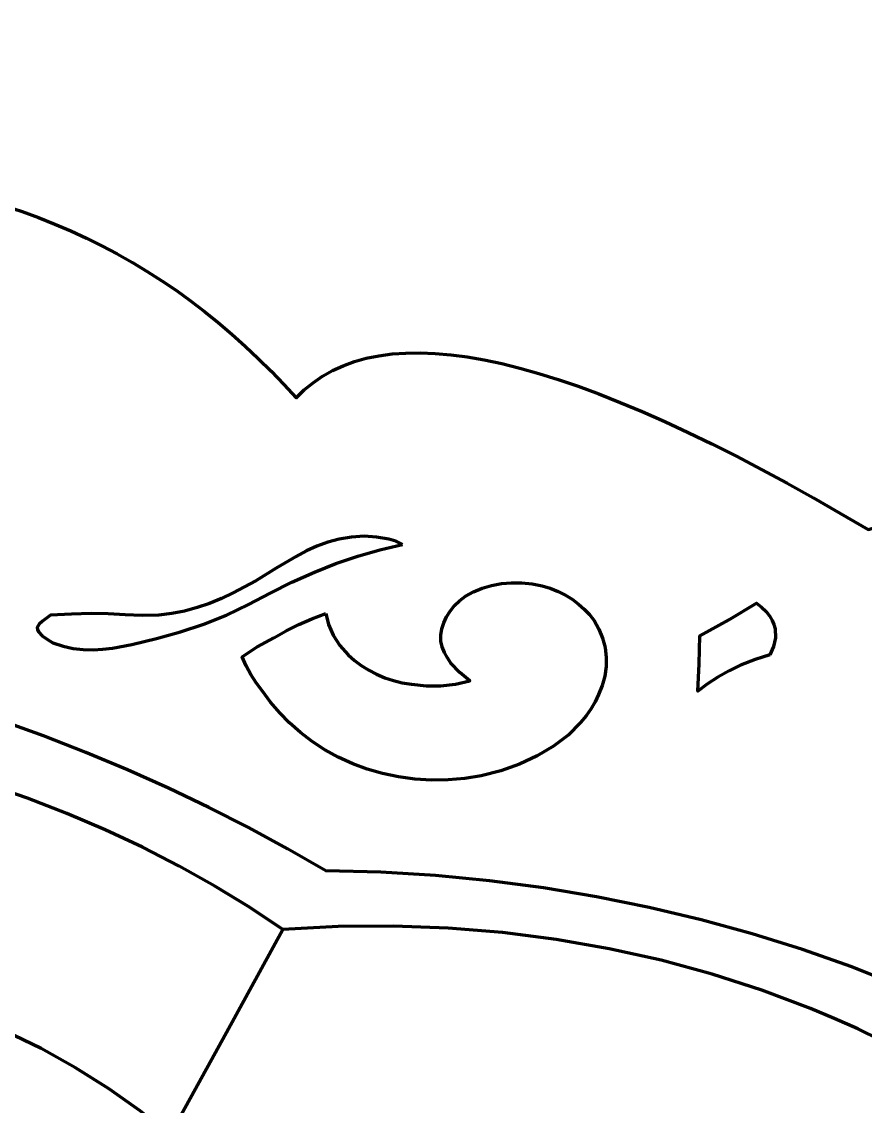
# Model space of a CAD drawing. Header units: millimetres. Extents: x -607 to 1451, y -798 to 283.
# Drawn here: x 358.78 to 370.85, y -643.04 to -627.54 of the extents above; entities that cross this region are included whole.
import ezdxf

# ---------------------------------------------------------------- set-up
doc = ezdxf.new("R2010")
doc.units = ezdxf.units.MM
doc.header["$MEASUREMENT"] = 0
doc.layers.add('layer 1', color=7, linetype='Continuous')

msp = doc.modelspace()

# ---------------------------------------------------------------- linework, layer by layer
at = {"layer": 'layer 1', "color": 242, "lineweight": 100}
msp.add_open_spline([(351.9483, -627.5361), (352.855, -627.7111), (354.0205, -628.4285), (355.4453, -629.6881), (355.4453, -629.6881), (358.411, -629.7307), (360.8318, -630.8068), (362.708, -632.9161), (362.708, -632.9161), (363.9033, -631.6333), (366.6291, -632.261), (370.8855, -634.7991), (370.8855, -634.7991), (373.2627, -634.0767), (375.6297, -635.1888), (377.9869, -638.1346), (377.9869, -638.1346), (379.2325, -637.4193), (380.5593, -637.1325), (381.968, -637.2738), (381.968, -637.2738), (383.305, -637.0509), (384.5959, -637.6786), (385.8415, -639.1567), (385.8415, -639.1567), (386.6541, -640.6716), (386.2237, -642.0527), (384.5504, -643.2993), (384.5504, -643.2993), (382.3628, -647.9976), (381.2686, -650.3469), (381.2686, -650.3469), (381.2686, -650.3469), (380.4079, -650.311), (379.9774, -650.2931), (379.9774, -650.2931), (379.9774, -650.2931), (379.9416, -652.1938), (379.9236, -653.1443), (379.9236, -653.1443), (379.9236, -653.1443), (381.5377, -653.1443), (382.3446, -653.1443), (382.3446, -653.1443), (382.3446, -653.1443), (380.1895, -656.34), (379.3645, -658.4829), (379.87, -659.5733), (379.87, -659.5733), (379.8341, -677.524), (379.8162, -686.4993), (379.8162, -686.4993), (379.8162, -686.4993), (380.8475, -688.1898), (380.8565, -689.7948), (379.8431, -691.3142), (379.8431, -691.3142), (379.3993, -692.269), (379.8745, -693.3898), (381.2688, -694.6767), (381.2688, -694.6767), (380.426, -696.6808), (380.4078, -698.7073), (381.215, -700.7559), (381.215, -700.7559), (380.7611, -705.5632), (378.6986, -708.827), (375.0281, -710.5473), (375.0281, -710.5473), (372.2888, -709.6156), (370.4417, -707.0513), (369.4868, -702.854), (369.4868, -702.854), (357.6152, -702.7464), (351.6793, -702.6928), (351.6793, -702.6928)], degree=3, knots=[0, 0, 0, 0, 0.05, 0.05, 0.05, 0.05, 0.1, 0.1, 0.1, 0.1, 0.15, 0.15, 0.15, 0.15, 0.2, 0.2, 0.2, 0.2, 0.25, 0.25, 0.25, 0.25, 0.3, 0.3, 0.3, 0.3, 0.35, 0.35, 0.35, 0.35, 0.4, 0.4, 0.4, 0.4, 0.45, 0.45, 0.45, 0.45, 0.5, 0.5, 0.5, 0.5, 0.55, 0.55, 0.55, 0.55, 0.6, 0.6, 0.6, 0.6, 0.65, 0.65, 0.65, 0.65, 0.7, 0.7, 0.7, 0.7, 0.75, 0.75, 0.75, 0.75, 0.8, 0.8, 0.8, 0.8, 0.85, 0.85, 0.85, 0.85, 0.9, 0.9, 0.9, 0.9, 1, 1, 1, 1], dxfattribs=at)
at = {"layer": 'layer 1', "lineweight": 100}
for points, knots in [([(364.2271, -635.011), (364.2271, -635.011), (364.1355, -634.9657), (364.1355, -634.9657), (364.1355, -634.9657), (364.1355, -634.9657), (364.0336, -634.9371), (364.0336, -634.9371), (364.0336, -634.9371), (364.0336, -634.9371), (363.8597, -634.9041), (363.8597, -634.9041), (363.8597, -634.9041), (363.8597, -634.9041), (363.6804, -634.8944), (363.6804, -634.8944), (363.6804, -634.8944), (363.6804, -634.8944), (363.5006, -634.9061), (363.5006, -634.9061), (363.5006, -634.9061), (363.5006, -634.9061), (363.3243, -634.9371), (363.3243, -634.9371), (363.3243, -634.9371), (363.3243, -634.9371), (363.1602, -634.9797), (363.1602, -634.9797), (363.1602, -634.9797), (363.1602, -634.9797), (363.0043, -635.0362), (363.0043, -635.0362), (363.0043, -635.0362), (363.0043, -635.0362), (362.8544, -635.104), (362.8544, -635.104), (362.8544, -635.104), (362.8544, -635.104), (362.709, -635.1807), (362.709, -635.1807), (362.709, -635.1807), (362.709, -635.1807), (362.4231, -635.3516), (362.4231, -635.3516), (362.4231, -635.3516), (362.4231, -635.3516), (362.1315, -635.5294), (362.1315, -635.5294), (362.1315, -635.5294), (362.1315, -635.5294), (361.8104, -635.7046), (361.8104, -635.7046), (361.8104, -635.7046), (361.8104, -635.7046), (361.6421, -635.783), (361.6421, -635.783), (361.6421, -635.783), (361.6421, -635.783), (361.4693, -635.8532), (361.4693, -635.8532), (361.4693, -635.8532), (361.4693, -635.8532), (361.2927, -635.9136), (361.2927, -635.9136), (361.2927, -635.9136), (361.2927, -635.9136), (361.1128, -635.9631), (361.1128, -635.9631), (361.1128, -635.9631), (361.1128, -635.9631), (360.9301, -636.0001), (360.9301, -636.0001), (360.9301, -636.0001), (360.9301, -636.0001), (360.7452, -636.023), (360.7452, -636.023), (360.7452, -636.023), (360.7452, -636.023), (360.505, -636.0263), (360.505, -636.0263), (360.505, -636.0263), (360.505, -636.0263), (360.2643, -636.0171), (360.2643, -636.0171), (360.2643, -636.0171), (360.2643, -636.0171), (360.0221, -636.0047), (360.0221, -636.0047), (360.0221, -636.0047), (360.0221, -636.0047), (359.778, -635.9983), (359.778, -635.9983), (359.778, -635.9983), (359.778, -635.9983), (359.4946, -636.0085), (359.4946, -636.0085), (359.4946, -636.0085), (359.4946, -636.0085), (359.1976, -636.023), (359.1976, -636.023), (359.1976, -636.023), (359.1976, -636.023), (359.0802, -636.1075), (359.0802, -636.1075), (359.0802, -636.1075), (359.0802, -636.1075), (359.0323, -636.1526), (359.0323, -636.1526), (359.0323, -636.1526), (359.0323, -636.1526), (359.0042, -636.1957), (359.0042, -636.1957), (359.0042, -636.1957), (359.0042, -636.1957), (359.0108, -636.2281), (359.0108, -636.2281), (359.0108, -636.2281), (359.0108, -636.2281), (359.0264, -636.2592), (359.0264, -636.2592), (359.0264, -636.2592), (359.0264, -636.2592), (359.0795, -636.3173), (359.0795, -636.3173), (359.0795, -636.3173), (359.0795, -636.3173), (359.1513, -636.3701), (359.1513, -636.3701), (359.1513, -636.3701), (359.1513, -636.3701), (359.2299, -636.4178), (359.2299, -636.4178), (359.2299, -636.4178), (359.2299, -636.4178), (359.3758, -636.467), (359.3758, -636.467), (359.3758, -636.467), (359.3758, -636.467), (359.5202, -636.4983), (359.5202, -636.4983), (359.5202, -636.4983), (359.5202, -636.4983), (359.6632, -636.5142), (359.6632, -636.5142), (359.6632, -636.5142), (359.6632, -636.5142), (359.8049, -636.5168), (359.8049, -636.5168), (359.8049, -636.5168), (359.8049, -636.5168), (359.9451, -636.5086), (359.9451, -636.5086), (359.9451, -636.5086), (359.9451, -636.5086), (360.0841, -636.492), (360.0841, -636.492), (360.0841, -636.492), (360.0841, -636.492), (360.3583, -636.4425), (360.3583, -636.4425), (360.3583, -636.4425), (360.3583, -636.4425), (360.7098, -636.3576), (360.7098, -636.3576), (360.7098, -636.3576), (360.7098, -636.3576), (361.053, -636.2605), (361.053, -636.2605), (361.053, -636.2605), (361.053, -636.2605), (361.3873, -636.1494), (361.3873, -636.1494), (361.3873, -636.1494), (361.3873, -636.1494), (361.7123, -636.023), (361.7123, -636.023), (361.7123, -636.023), (361.7123, -636.023), (362.0262, -635.8686), (362.0262, -635.8686), (362.0262, -635.8686), (362.0262, -635.8686), (362.3358, -635.707), (362.3358, -635.707), (362.3358, -635.707), (362.3358, -635.707), (362.6481, -635.549), (362.6481, -635.549), (362.6481, -635.549), (362.6481, -635.549), (362.9697, -635.406), (362.9697, -635.406), (362.9697, -635.406), (362.9697, -635.406), (363.2746, -635.282), (363.2746, -635.282), (363.2746, -635.282), (363.2746, -635.282), (363.5885, -635.1769), (363.5885, -635.1769), (363.5885, -635.1769), (363.5885, -635.1769), (363.9074, -635.0877), (363.9074, -635.0877), (363.9074, -635.0877), (363.9074, -635.0877), (364.227, -635.0112), (364.227, -635.0112)], [0, 0, 0, 0, 0.0188679, 0.0188679, 0.0188679, 0.0188679, 0.0377358, 0.0377358, 0.0377358, 0.0377358, 0.0566038, 0.0566038, 0.0566038, 0.0566038, 0.0754717, 0.0754717, 0.0754717, 0.0754717, 0.0943396, 0.0943396, 0.0943396, 0.0943396, 0.1132075, 0.1132075, 0.1132075, 0.1132075, 0.1320755, 0.1320755, 0.1320755, 0.1320755, 0.1509434, 0.1509434, 0.1509434, 0.1509434, 0.1698113, 0.1698113, 0.1698113, 0.1698113, 0.1886792, 0.1886792, 0.1886792, 0.1886792, 0.2075472, 0.2075472, 0.2075472, 0.2075472, 0.2264151, 0.2264151, 0.2264151, 0.2264151, 0.245283, 0.245283, 0.245283, 0.245283, 0.2641509, 0.2641509, 0.2641509, 0.2641509, 0.2830189, 0.2830189, 0.2830189, 0.2830189, 0.3018868, 0.3018868, 0.3018868, 0.3018868, 0.3207547, 0.3207547, 0.3207547, 0.3207547, 0.3396226, 0.3396226, 0.3396226, 0.3396226, 0.3584906, 0.3584906, 0.3584906, 0.3584906, 0.3773585, 0.3773585, 0.3773585, 0.3773585, 0.3962264, 0.3962264, 0.3962264, 0.3962264, 0.4150943, 0.4150943, 0.4150943, 0.4150943, 0.4339623, 0.4339623, 0.4339623, 0.4339623, 0.4528302, 0.4528302, 0.4528302, 0.4528302, 0.4716981, 0.4716981, 0.4716981, 0.4716981, 0.490566, 0.490566, 0.490566, 0.490566, 0.509434, 0.509434, 0.509434, 0.509434, 0.5283019, 0.5283019, 0.5283019, 0.5283019, 0.5471698, 0.5471698, 0.5471698, 0.5471698, 0.5660377, 0.5660377, 0.5660377, 0.5660377, 0.5849057, 0.5849057, 0.5849057, 0.5849057, 0.6037736, 0.6037736, 0.6037736, 0.6037736, 0.6226415, 0.6226415, 0.6226415, 0.6226415, 0.6415094, 0.6415094, 0.6415094, 0.6415094, 0.6603774, 0.6603774, 0.6603774, 0.6603774, 0.6792453, 0.6792453, 0.6792453, 0.6792453, 0.6981132, 0.6981132, 0.6981132, 0.6981132, 0.7169811, 0.7169811, 0.7169811, 0.7169811, 0.7358491, 0.7358491, 0.7358491, 0.7358491, 0.754717, 0.754717, 0.754717, 0.754717, 0.7735849, 0.7735849, 0.7735849, 0.7735849, 0.7924528, 0.7924528, 0.7924528, 0.7924528, 0.8113208, 0.8113208, 0.8113208, 0.8113208, 0.8301887, 0.8301887, 0.8301887, 0.8301887, 0.8490566, 0.8490566, 0.8490566, 0.8490566, 0.8679245, 0.8679245, 0.8679245, 0.8679245, 0.8867925, 0.8867925, 0.8867925, 0.8867925, 0.9056604, 0.9056604, 0.9056604, 0.9056604, 0.9245283, 0.9245283, 0.9245283, 0.9245283, 0.9433962, 0.9433962, 0.9433962, 0.9433962, 0.9622642, 0.9622642, 0.9622642, 0.9622642, 1, 1, 1, 1]), ([(363.1311, -635.9982), (363.1311, -635.9982), (363.171, -636.1535), (363.171, -636.1535), (363.171, -636.1535), (363.171, -636.1535), (363.2384, -636.3076), (363.2384, -636.3076), (363.2384, -636.3076), (363.2384, -636.3076), (363.3327, -636.455), (363.3327, -636.455), (363.3327, -636.455), (363.3327, -636.455), (363.4533, -636.5905), (363.4533, -636.5905), (363.4533, -636.5905), (363.4533, -636.5905), (363.5425, -636.6703), (363.5425, -636.6703), (363.5425, -636.6703), (363.5425, -636.6703), (363.6405, -636.7433), (363.6405, -636.7433), (363.6405, -636.7433), (363.6405, -636.7433), (363.7463, -636.809), (363.7463, -636.809), (363.7463, -636.809), (363.7463, -636.809), (363.8589, -636.867), (363.8589, -636.867), (363.8589, -636.867), (363.8589, -636.867), (363.9771, -636.9166), (363.9771, -636.9166), (363.9771, -636.9166), (363.9771, -636.9166), (364.1001, -636.9574), (364.1001, -636.9574), (364.1001, -636.9574), (364.1001, -636.9574), (364.2268, -636.9887), (364.2268, -636.9887), (364.2268, -636.9887), (364.2268, -636.9887), (364.356, -637.0102), (364.356, -637.0102), (364.356, -637.0102), (364.356, -637.0102), (364.5671, -637.0333), (364.5671, -637.0333), (364.5671, -637.0333), (364.5671, -637.0333), (364.7787, -637.0316), (364.7787, -637.0316), (364.7787, -637.0316), (364.7787, -637.0316), (364.9887, -637.0067), (364.9887, -637.0067), (364.9887, -637.0067), (364.9887, -637.0067), (365.1942, -636.9607), (365.1942, -636.9607), (365.1942, -636.9607), (365.1942, -636.9607), (365.0468, -636.8437), (365.0468, -636.8437), (365.0468, -636.8437), (365.0468, -636.8437), (364.9223, -636.7075), (364.9223, -636.7075), (364.9223, -636.7075), (364.9223, -636.7075), (364.8712, -636.6335), (364.8712, -636.6335), (364.8712, -636.6335), (364.8712, -636.6335), (364.829, -636.556), (364.829, -636.556), (364.829, -636.556), (364.829, -636.556), (364.7966, -636.4758), (364.7966, -636.4758), (364.7966, -636.4758), (364.7966, -636.4758), (364.775, -636.3932), (364.775, -636.3932), (364.775, -636.3932), (364.775, -636.3932), (364.7762, -636.3057), (364.7762, -636.3057), (364.7762, -636.3057), (364.7762, -636.3057), (364.7907, -636.2176), (364.7907, -636.2176), (364.7907, -636.2176), (364.7907, -636.2176), (364.818, -636.1301), (364.818, -636.1301), (364.818, -636.1301), (364.818, -636.1301), (364.8575, -636.0448), (364.8575, -636.0448), (364.8575, -636.0448), (364.8575, -636.0448), (364.909, -635.9628), (364.909, -635.9628), (364.909, -635.9628), (364.909, -635.9628), (364.9719, -635.8857), (364.9719, -635.8857), (364.9719, -635.8857), (364.9719, -635.8857), (365.0456, -635.8148), (365.0456, -635.8148), (365.0456, -635.8148), (365.0456, -635.8148), (365.1297, -635.7515), (365.1297, -635.7515), (365.1297, -635.7515), (365.1297, -635.7515), (365.2427, -635.6863), (365.2427, -635.6863), (365.2427, -635.6863), (365.2427, -635.6863), (365.3677, -635.6343), (365.3677, -635.6343), (365.3677, -635.6343), (365.3677, -635.6343), (365.5022, -635.5957), (365.5022, -635.5957), (365.5022, -635.5957), (365.5022, -635.5957), (365.6435, -635.5706), (365.6435, -635.5706), (365.6435, -635.5706), (365.6435, -635.5706), (365.7891, -635.5587), (365.7891, -635.5587), (365.7891, -635.5587), (365.7891, -635.5587), (365.9365, -635.5602), (365.9365, -635.5602), (365.9365, -635.5602), (365.9365, -635.5602), (366.0829, -635.5752), (366.0829, -635.5752), (366.0829, -635.5752), (366.0829, -635.5752), (366.2259, -635.6034), (366.2259, -635.6034), (366.2259, -635.6034), (366.2259, -635.6034), (366.3421, -635.6372), (366.3421, -635.6372), (366.3421, -635.6372), (366.3421, -635.6372), (366.453, -635.681), (366.453, -635.681), (366.453, -635.681), (366.453, -635.681), (366.5576, -635.7338), (366.5576, -635.7338), (366.5576, -635.7338), (366.5576, -635.7338), (366.6556, -635.7944), (366.6556, -635.7944), (366.6556, -635.7944), (366.6556, -635.7944), (366.7462, -635.8621), (366.7462, -635.8621), (366.7462, -635.8621), (366.7462, -635.8621), (366.8288, -635.9359), (366.8288, -635.9359), (366.8288, -635.9359), (366.8288, -635.9359), (366.9028, -636.0144), (366.9028, -636.0144), (366.9028, -636.0144), (366.9028, -636.0144), (366.9674, -636.097), (366.9674, -636.097), (366.9674, -636.097), (366.9674, -636.097), (367.0386, -636.222), (367.0386, -636.222), (367.0386, -636.222), (367.0386, -636.222), (367.0909, -636.3517), (367.0909, -636.3517), (367.0909, -636.3517), (367.0909, -636.3517), (367.1248, -636.4851), (367.1248, -636.4851), (367.1248, -636.4851), (367.1248, -636.4851), (367.1407, -636.6206), (367.1407, -636.6206), (367.1407, -636.6206), (367.1407, -636.6206), (367.1389, -636.7569), (367.1389, -636.7569), (367.1389, -636.7569), (367.1389, -636.7569), (367.1199, -636.8928), (367.1199, -636.8928), (367.1199, -636.8928), (367.1199, -636.8928), (367.0841, -637.027), (367.0841, -637.027), (367.0841, -637.027), (367.0841, -637.027), (367.0318, -637.1581), (367.0318, -637.1581), (367.0318, -637.1581), (367.0318, -637.1581), (366.9822, -637.2631), (366.9822, -637.2631), (366.9822, -637.2631), (366.9822, -637.2631), (366.9227, -637.3649), (366.9227, -637.3649), (366.9227, -637.3649), (366.9227, -637.3649), (366.854, -637.4631), (366.854, -637.4631), (366.854, -637.4631), (366.854, -637.4631), (366.7764, -637.5578), (366.7764, -637.5578), (366.7764, -637.5578), (366.7764, -637.5578), (366.5972, -637.7351), (366.5972, -637.7351), (366.5972, -637.7351), (366.5972, -637.7351), (366.389, -637.8948), (366.389, -637.8948), (366.389, -637.8948), (366.389, -637.8948), (366.1567, -638.035), (366.1567, -638.035), (366.1567, -638.035), (366.1567, -638.035), (365.904, -638.1535), (365.904, -638.1535), (365.904, -638.1535), (365.904, -638.1535), (365.6356, -638.2486), (365.6356, -638.2486), (365.6356, -638.2486), (365.6356, -638.2486), (365.3554, -638.3181), (365.3554, -638.3181), (365.3554, -638.3181), (365.3554, -638.3181), (365.1196, -638.3565), (365.1196, -638.3565), (365.1196, -638.3565), (365.1196, -638.3565), (364.881, -638.3769), (364.881, -638.3769), (364.881, -638.3769), (364.881, -638.3769), (364.642, -638.3795), (364.642, -638.3795), (364.642, -638.3795), (364.642, -638.3795), (364.4046, -638.365), (364.4046, -638.365), (364.4046, -638.365), (364.4046, -638.365), (364.1714, -638.3337), (364.1714, -638.3337), (364.1714, -638.3337), (364.1714, -638.3337), (363.9443, -638.2865), (363.9443, -638.2865), (363.9443, -638.2865), (363.9443, -638.2865), (363.7256, -638.2234), (363.7256, -638.2234), (363.7256, -638.2234), (363.7256, -638.2234), (363.5178, -638.1454), (363.5178, -638.1454), (363.5178, -638.1454), (363.5178, -638.1454), (363.3114, -638.0522), (363.3114, -638.0522), (363.3114, -638.0522), (363.3114, -638.0522), (363.118, -637.946), (363.118, -637.946), (363.118, -637.946), (363.118, -637.946), (362.9375, -637.8279), (362.9375, -637.8279), (362.9375, -637.8279), (362.9375, -637.8279), (362.7698, -637.6993), (362.7698, -637.6993), (362.7698, -637.6993), (362.7698, -637.6993), (362.6151, -637.5619), (362.6151, -637.5619), (362.6151, -637.5619), (362.6151, -637.5619), (362.4733, -637.4167), (362.4733, -637.4167), (362.4733, -637.4167), (362.4733, -637.4167), (362.3443, -637.2652), (362.3443, -637.2652), (362.3443, -637.2652), (362.3443, -637.2652), (362.2282, -637.1088), (362.2282, -637.1088), (362.2282, -637.1088), (362.2282, -637.1088), (362.1375, -636.9907), (362.1375, -636.9907), (362.1375, -636.9907), (362.1375, -636.9907), (362.0586, -636.8691), (362.0586, -636.8691), (362.0586, -636.8691), (362.0586, -636.8691), (361.9921, -636.7441), (361.9921, -636.7441), (361.9921, -636.7441), (361.9921, -636.7441), (361.938, -636.6152), (361.938, -636.6152), (361.938, -636.6152), (361.938, -636.6152), (362.152, -636.4748), (362.152, -636.4748), (362.152, -636.4748), (362.152, -636.4748), (362.3894, -636.3438), (362.3894, -636.3438), (362.3894, -636.3438), (362.3894, -636.3438), (362.5642, -636.2454), (362.5642, -636.2454), (362.5642, -636.2454), (362.5642, -636.2454), (362.7458, -636.1545), (362.7458, -636.1545), (362.7458, -636.1545), (362.7458, -636.1545), (362.9346, -636.0719), (362.9346, -636.0719), (362.9346, -636.0719), (362.9346, -636.0719), (363.1309, -635.9983), (363.1309, -635.9983)], [0, 0, 0, 0, 0.010989, 0.010989, 0.010989, 0.010989, 0.021978, 0.021978, 0.021978, 0.021978, 0.032967, 0.032967, 0.032967, 0.032967, 0.043956, 0.043956, 0.043956, 0.043956, 0.0549451, 0.0549451, 0.0549451, 0.0549451, 0.0659341, 0.0659341, 0.0659341, 0.0659341, 0.0769231, 0.0769231, 0.0769231, 0.0769231, 0.0879121, 0.0879121, 0.0879121, 0.0879121, 0.0989011, 0.0989011, 0.0989011, 0.0989011, 0.1098901, 0.1098901, 0.1098901, 0.1098901, 0.1208791, 0.1208791, 0.1208791, 0.1208791, 0.1318681, 0.1318681, 0.1318681, 0.1318681, 0.1428571, 0.1428571, 0.1428571, 0.1428571, 0.1538462, 0.1538462, 0.1538462, 0.1538462, 0.1648352, 0.1648352, 0.1648352, 0.1648352, 0.1758242, 0.1758242, 0.1758242, 0.1758242, 0.1868132, 0.1868132, 0.1868132, 0.1868132, 0.1978022, 0.1978022, 0.1978022, 0.1978022, 0.2087912, 0.2087912, 0.2087912, 0.2087912, 0.2197802, 0.2197802, 0.2197802, 0.2197802, 0.2307692, 0.2307692, 0.2307692, 0.2307692, 0.2417582, 0.2417582, 0.2417582, 0.2417582, 0.2527473, 0.2527473, 0.2527473, 0.2527473, 0.2637363, 0.2637363, 0.2637363, 0.2637363, 0.2747253, 0.2747253, 0.2747253, 0.2747253, 0.2857143, 0.2857143, 0.2857143, 0.2857143, 0.2967033, 0.2967033, 0.2967033, 0.2967033, 0.3076923, 0.3076923, 0.3076923, 0.3076923, 0.3186813, 0.3186813, 0.3186813, 0.3186813, 0.3296703, 0.3296703, 0.3296703, 0.3296703, 0.3406593, 0.3406593, 0.3406593, 0.3406593, 0.3516484, 0.3516484, 0.3516484, 0.3516484, 0.3626374, 0.3626374, 0.3626374, 0.3626374, 0.3736264, 0.3736264, 0.3736264, 0.3736264, 0.3846154, 0.3846154, 0.3846154, 0.3846154, 0.3956044, 0.3956044, 0.3956044, 0.3956044, 0.4065934, 0.4065934, 0.4065934, 0.4065934, 0.4175824, 0.4175824, 0.4175824, 0.4175824, 0.4285714, 0.4285714, 0.4285714, 0.4285714, 0.4395604, 0.4395604, 0.4395604, 0.4395604, 0.4505495, 0.4505495, 0.4505495, 0.4505495, 0.4615385, 0.4615385, 0.4615385, 0.4615385, 0.4725275, 0.4725275, 0.4725275, 0.4725275, 0.4835165, 0.4835165, 0.4835165, 0.4835165, 0.4945055, 0.4945055, 0.4945055, 0.4945055, 0.5054945, 0.5054945, 0.5054945, 0.5054945, 0.5164835, 0.5164835, 0.5164835, 0.5164835, 0.5274725, 0.5274725, 0.5274725, 0.5274725, 0.5384615, 0.5384615, 0.5384615, 0.5384615, 0.5494505, 0.5494505, 0.5494505, 0.5494505, 0.5604396, 0.5604396, 0.5604396, 0.5604396, 0.5714286, 0.5714286, 0.5714286, 0.5714286, 0.5824176, 0.5824176, 0.5824176, 0.5824176, 0.5934066, 0.5934066, 0.5934066, 0.5934066, 0.6043956, 0.6043956, 0.6043956, 0.6043956, 0.6153846, 0.6153846, 0.6153846, 0.6153846, 0.6263736, 0.6263736, 0.6263736, 0.6263736, 0.6373626, 0.6373626, 0.6373626, 0.6373626, 0.6483516, 0.6483516, 0.6483516, 0.6483516, 0.6593407, 0.6593407, 0.6593407, 0.6593407, 0.6703297, 0.6703297, 0.6703297, 0.6703297, 0.6813187, 0.6813187, 0.6813187, 0.6813187, 0.6923077, 0.6923077, 0.6923077, 0.6923077, 0.7032967, 0.7032967, 0.7032967, 0.7032967, 0.7142857, 0.7142857, 0.7142857, 0.7142857, 0.7252747, 0.7252747, 0.7252747, 0.7252747, 0.7362637, 0.7362637, 0.7362637, 0.7362637, 0.7472527, 0.7472527, 0.7472527, 0.7472527, 0.7582418, 0.7582418, 0.7582418, 0.7582418, 0.7692308, 0.7692308, 0.7692308, 0.7692308, 0.7802198, 0.7802198, 0.7802198, 0.7802198, 0.7912088, 0.7912088, 0.7912088, 0.7912088, 0.8021978, 0.8021978, 0.8021978, 0.8021978, 0.8131868, 0.8131868, 0.8131868, 0.8131868, 0.8241758, 0.8241758, 0.8241758, 0.8241758, 0.8351648, 0.8351648, 0.8351648, 0.8351648, 0.8461538, 0.8461538, 0.8461538, 0.8461538, 0.8571429, 0.8571429, 0.8571429, 0.8571429, 0.8681319, 0.8681319, 0.8681319, 0.8681319, 0.8791209, 0.8791209, 0.8791209, 0.8791209, 0.8901099, 0.8901099, 0.8901099, 0.8901099, 0.9010989, 0.9010989, 0.9010989, 0.9010989, 0.9120879, 0.9120879, 0.9120879, 0.9120879, 0.9230769, 0.9230769, 0.9230769, 0.9230769, 0.9340659, 0.9340659, 0.9340659, 0.9340659, 0.9450549, 0.9450549, 0.9450549, 0.9450549, 0.956044, 0.956044, 0.956044, 0.956044, 0.967033, 0.967033, 0.967033, 0.967033, 0.978022, 0.978022, 0.978022, 0.978022, 1, 1, 1, 1]), ([(369.4822, -636.5904), (369.4822, -636.5904), (369.2732, -636.6541), (369.2732, -636.6541), (369.2732, -636.6541), (369.2732, -636.6541), (369.0629, -636.7386), (369.0629, -636.7386), (369.0629, -636.7386), (369.0629, -636.7386), (368.8975, -636.8181), (368.8975, -636.8181), (368.8975, -636.8181), (368.8975, -636.8181), (368.7396, -636.9072), (368.7396, -636.9072), (368.7396, -636.9072), (368.7396, -636.9072), (368.5902, -637.0046), (368.5902, -637.0046), (368.5902, -637.0046), (368.5902, -637.0046), (368.4503, -637.1088), (368.4503, -637.1088), (368.4503, -637.1088), (368.4503, -637.1088), (368.4726, -636.7179), (368.4726, -636.7179), (368.4726, -636.7179), (368.4726, -636.7179), (368.4827, -636.3191), (368.4827, -636.3191), (368.4827, -636.3191), (368.4827, -636.3191), (368.8934, -636.0899), (368.8934, -636.0899), (368.8934, -636.0899), (368.8934, -636.0899), (369.2885, -635.8502), (369.2885, -635.8502), (369.2885, -635.8502), (369.2885, -635.8502), (369.3626, -635.9076), (369.3626, -635.9076), (369.3626, -635.9076), (369.3626, -635.9076), (369.4268, -635.9683), (369.4268, -635.9683), (369.4268, -635.9683), (369.4268, -635.9683), (369.4784, -636.0314), (369.4784, -636.0314), (369.4784, -636.0314), (369.4784, -636.0314), (369.5143, -636.097), (369.5143, -636.097), (369.5143, -636.097), (369.5143, -636.097), (369.5403, -636.1571), (369.5403, -636.1571), (369.5403, -636.1571), (369.5403, -636.1571), (369.5568, -636.2187), (369.5568, -636.2187), (369.5568, -636.2187), (369.5568, -636.2187), (369.5624, -636.3445), (369.5624, -636.3445), (369.5624, -636.3445), (369.5624, -636.3445), (369.536, -636.4699), (369.536, -636.4699), (369.536, -636.4699), (369.536, -636.4699), (369.4821, -636.5905), (369.4821, -636.5905)], [0, 0, 0, 0, 0.05, 0.05, 0.05, 0.05, 0.1, 0.1, 0.1, 0.1, 0.15, 0.15, 0.15, 0.15, 0.2, 0.2, 0.2, 0.2, 0.25, 0.25, 0.25, 0.25, 0.3, 0.3, 0.3, 0.3, 0.35, 0.35, 0.35, 0.35, 0.4, 0.4, 0.4, 0.4, 0.45, 0.45, 0.45, 0.45, 0.5, 0.5, 0.5, 0.5, 0.55, 0.55, 0.55, 0.55, 0.6, 0.6, 0.6, 0.6, 0.65, 0.65, 0.65, 0.65, 0.7, 0.7, 0.7, 0.7, 0.75, 0.75, 0.75, 0.75, 0.8, 0.8, 0.8, 0.8, 0.85, 0.85, 0.85, 0.85, 0.9, 0.9, 0.9, 0.9, 1, 1, 1, 1]), ([(380.5081, -643.0318), (380.5081, -643.0318), (374.5436, -643.0318), (374.5436, -643.0318), (374.5436, -643.0318), (374.5436, -643.0318), (373.9405, -642.6457), (373.9405, -642.6457), (373.9405, -642.6457), (373.9405, -642.6457), (373.3176, -642.2815), (373.3176, -642.2815), (373.3176, -642.2815), (373.3176, -642.2815), (372.6763, -641.9396), (372.6763, -641.9396), (372.6763, -641.9396), (372.6763, -641.9396), (372.0174, -641.6205), (372.0174, -641.6205), (372.0174, -641.6205), (372.0174, -641.6205), (371.3422, -641.3242), (371.3422, -641.3242), (371.3422, -641.3242), (371.3422, -641.3242), (370.6515, -641.0513), (370.6515, -641.0513), (370.6515, -641.0513), (370.6515, -641.0513), (369.9465, -640.802), (369.9465, -640.802), (369.9465, -640.802), (369.9465, -640.802), (369.2282, -640.5766), (369.2282, -640.5766), (369.2282, -640.5766), (369.2282, -640.5766), (368.4977, -640.3756), (368.4977, -640.3756), (368.4977, -640.3756), (368.4977, -640.3756), (367.7561, -640.1991), (367.7561, -640.1991), (367.7561, -640.1991), (367.7561, -640.1991), (367.0043, -640.0476), (367.0043, -640.0476), (367.0043, -640.0476), (367.0043, -640.0476), (366.2435, -639.9214), (366.2435, -639.9214), (366.2435, -639.9214), (366.2435, -639.9214), (365.4747, -639.8207), (365.4747, -639.8207), (365.4747, -639.8207), (365.4747, -639.8207), (364.6989, -639.7459), (364.6989, -639.7459), (364.6989, -639.7459), (364.6989, -639.7459), (363.9174, -639.6974), (363.9174, -639.6974), (363.9174, -639.6974), (363.9174, -639.6974), (363.1309, -639.6755), (363.1309, -639.6755), (363.1309, -639.6755), (363.1309, -639.6755), (362.5844, -639.3614), (362.5844, -639.3614), (362.5844, -639.3614), (362.5844, -639.3614), (362.0273, -639.06), (362.0273, -639.06), (362.0273, -639.06), (362.0273, -639.06), (361.4601, -638.7713), (361.4601, -638.7713), (361.4601, -638.7713), (361.4601, -638.7713), (360.883, -638.4957), (360.883, -638.4957), (360.883, -638.4957), (360.883, -638.4957), (360.2965, -638.2332), (360.2965, -638.2332), (360.2965, -638.2332), (360.2965, -638.2332), (359.701, -637.984), (359.701, -637.984), (359.701, -637.984), (359.701, -637.984), (359.0967, -637.7479), (359.0967, -637.7479), (359.0967, -637.7479), (359.0967, -637.7479), (358.4842, -637.5254), (358.4842, -637.5254), (358.4842, -637.5254), (358.4842, -637.5254), (357.8637, -637.3165), (357.8637, -637.3165), (357.8637, -637.3165), (357.8637, -637.3165), (357.2357, -637.1213), (357.2357, -637.1213), (357.2357, -637.1213), (357.2357, -637.1213), (356.6004, -636.9399), (356.6004, -636.9399), (356.6004, -636.9399), (356.6004, -636.9399), (355.9585, -636.7725), (355.9585, -636.7725), (355.9585, -636.7725), (355.9585, -636.7725), (355.31, -636.6191), (355.31, -636.6191), (355.31, -636.6191), (355.31, -636.6191), (354.6556, -636.4801), (354.6556, -636.4801), (354.6556, -636.4801), (354.6556, -636.4801), (353.9955, -636.3554), (353.9955, -636.3554), (353.9955, -636.3554), (353.9955, -636.3554), (353.3301, -636.2451), (353.3301, -636.2451)], [0, 0, 0, 0, 0.0294118, 0.0294118, 0.0294118, 0.0294118, 0.0588235, 0.0588235, 0.0588235, 0.0588235, 0.0882353, 0.0882353, 0.0882353, 0.0882353, 0.1176471, 0.1176471, 0.1176471, 0.1176471, 0.1470588, 0.1470588, 0.1470588, 0.1470588, 0.1764706, 0.1764706, 0.1764706, 0.1764706, 0.2058824, 0.2058824, 0.2058824, 0.2058824, 0.2352941, 0.2352941, 0.2352941, 0.2352941, 0.2647059, 0.2647059, 0.2647059, 0.2647059, 0.2941176, 0.2941176, 0.2941176, 0.2941176, 0.3235294, 0.3235294, 0.3235294, 0.3235294, 0.3529412, 0.3529412, 0.3529412, 0.3529412, 0.3823529, 0.3823529, 0.3823529, 0.3823529, 0.4117647, 0.4117647, 0.4117647, 0.4117647, 0.4411765, 0.4411765, 0.4411765, 0.4411765, 0.4705882, 0.4705882, 0.4705882, 0.4705882, 0.5, 0.5, 0.5, 0.5, 0.5294118, 0.5294118, 0.5294118, 0.5294118, 0.5588235, 0.5588235, 0.5588235, 0.5588235, 0.5882353, 0.5882353, 0.5882353, 0.5882353, 0.6176471, 0.6176471, 0.6176471, 0.6176471, 0.6470588, 0.6470588, 0.6470588, 0.6470588, 0.6764706, 0.6764706, 0.6764706, 0.6764706, 0.7058824, 0.7058824, 0.7058824, 0.7058824, 0.7352941, 0.7352941, 0.7352941, 0.7352941, 0.7647059, 0.7647059, 0.7647059, 0.7647059, 0.7941176, 0.7941176, 0.7941176, 0.7941176, 0.8235294, 0.8235294, 0.8235294, 0.8235294, 0.8529412, 0.8529412, 0.8529412, 0.8529412, 0.8823529, 0.8823529, 0.8823529, 0.8823529, 0.9117647, 0.9117647, 0.9117647, 0.9117647, 0.9411765, 0.9411765, 0.9411765, 0.9411765, 1, 1, 1, 1]), ([(362.5183, -640.5145), (362.5183, -640.5145), (362.04, -640.1964), (362.04, -640.1964), (362.04, -640.1964), (362.04, -640.1964), (361.5461, -639.8947), (361.5461, -639.8947), (361.5461, -639.8947), (361.5461, -639.8947), (361.0372, -639.6094), (361.0372, -639.6094), (361.0372, -639.6094), (361.0372, -639.6094), (360.5142, -639.3411), (360.5142, -639.3411), (360.5142, -639.3411), (360.5142, -639.3411), (359.978, -639.0898), (359.978, -639.0898), (359.978, -639.0898), (359.978, -639.0898), (359.4293, -638.8559), (359.4293, -638.8559), (359.4293, -638.8559), (359.4293, -638.8559), (358.8689, -638.6396), (358.8689, -638.6396), (358.8689, -638.6396), (358.8689, -638.6396), (358.2975, -638.4413), (358.2975, -638.4413), (358.2975, -638.4413), (358.2975, -638.4413), (357.7159, -638.261), (357.7159, -638.261), (357.7159, -638.261), (357.7159, -638.261), (357.1251, -638.0991), (357.1251, -638.0991), (357.1251, -638.0991), (357.1251, -638.0991), (356.5256, -637.9558), (356.5256, -637.9558), (356.5256, -637.9558), (356.5256, -637.9558), (355.9183, -637.8315), (355.9183, -637.8315), (355.9183, -637.8315), (355.9183, -637.8315), (355.304, -637.7262), (355.304, -637.7262), (355.304, -637.7262), (355.304, -637.7262), (354.6835, -637.6405), (354.6835, -637.6405), (354.6835, -637.6405), (354.6835, -637.6405), (354.0575, -637.5745), (354.0575, -637.5745), (354.0575, -637.5745), (354.0575, -637.5745), (353.4268, -637.5284), (353.4268, -637.5284)], [0, 0, 0, 0, 0.0588235, 0.0588235, 0.0588235, 0.0588235, 0.1176471, 0.1176471, 0.1176471, 0.1176471, 0.1764706, 0.1764706, 0.1764706, 0.1764706, 0.2352941, 0.2352941, 0.2352941, 0.2352941, 0.2941176, 0.2941176, 0.2941176, 0.2941176, 0.3529412, 0.3529412, 0.3529412, 0.3529412, 0.4117647, 0.4117647, 0.4117647, 0.4117647, 0.4705882, 0.4705882, 0.4705882, 0.4705882, 0.5294118, 0.5294118, 0.5294118, 0.5294118, 0.5882353, 0.5882353, 0.5882353, 0.5882353, 0.6470588, 0.6470588, 0.6470588, 0.6470588, 0.7058824, 0.7058824, 0.7058824, 0.7058824, 0.7647059, 0.7647059, 0.7647059, 0.7647059, 0.8235294, 0.8235294, 0.8235294, 0.8235294, 0.8823529, 0.8823529, 0.8823529, 0.8823529, 1, 1, 1, 1]), ([(373.7377, -643.8461), (373.7377, -643.8461), (373.4695, -643.6232), (373.4695, -643.6232), (373.4695, -643.6232), (373.4695, -643.6232), (373.1936, -643.4072), (373.1936, -643.4072), (373.1936, -643.4072), (373.1936, -643.4072), (372.9102, -643.1982), (372.9102, -643.1982), (372.9102, -643.1982), (372.9102, -643.1982), (372.6197, -642.9963), (372.6197, -642.9963), (372.6197, -642.9963), (372.6197, -642.9963), (372.3221, -642.8016), (372.3221, -642.8016), (372.3221, -642.8016), (372.3221, -642.8016), (372.0177, -642.6142), (372.0177, -642.6142), (372.0177, -642.6142), (372.0177, -642.6142), (371.707, -642.4341), (371.707, -642.4341), (371.707, -642.4341), (371.707, -642.4341), (371.3899, -642.2614), (371.3899, -642.2614), (371.3899, -642.2614), (371.3899, -642.2614), (371.0668, -642.0962), (371.0668, -642.0962), (371.0668, -642.0962), (371.0668, -642.0962), (370.7378, -641.9385), (370.7378, -641.9385), (370.7378, -641.9385), (370.7378, -641.9385), (370.4034, -641.7883), (370.4034, -641.7883), (370.4034, -641.7883), (370.4034, -641.7883), (370.0637, -641.6458), (370.0637, -641.6458), (370.0637, -641.6458), (370.0637, -641.6458), (369.3691, -641.3843), (369.3691, -641.3843), (369.3691, -641.3843), (369.3691, -641.3843), (368.6562, -641.1541), (368.6562, -641.1541), (368.6562, -641.1541), (368.6562, -641.1541), (367.9268, -640.9561), (367.9268, -640.9561), (367.9268, -640.9561), (367.9268, -640.9561), (367.1827, -640.7907), (367.1827, -640.7907), (367.1827, -640.7907), (367.1827, -640.7907), (366.4259, -640.6585), (366.4259, -640.6585), (366.4259, -640.6585), (366.4259, -640.6585), (365.6583, -640.56), (365.6583, -640.56), (365.6583, -640.56), (365.6583, -640.56), (364.882, -640.4958), (364.882, -640.4958), (364.882, -640.4958), (364.882, -640.4958), (364.0985, -640.4665), (364.0985, -640.4665), (364.0985, -640.4665), (364.0985, -640.4665), (363.3101, -640.4725), (363.3101, -640.4725), (363.3101, -640.4725), (363.3101, -640.4725), (362.5183, -640.5145), (362.5183, -640.5145), (362.5183, -640.5145), (362.5183, -640.5145), (361.714, -641.9893), (361.714, -641.9893), (361.714, -641.9893), (361.714, -641.9893), (360.9064, -643.4513), (360.9064, -643.4513), (360.9064, -643.4513), (360.9064, -643.4513), (360.4779, -643.11), (360.4779, -643.11), (360.4779, -643.11), (360.4779, -643.11), (360.0266, -642.7906), (360.0266, -642.7906), (360.0266, -642.7906), (360.0266, -642.7906), (359.5539, -642.4937), (359.5539, -642.4937), (359.5539, -642.4937), (359.5539, -642.4937), (359.0613, -642.2197), (359.0613, -642.2197), (359.0613, -642.2197), (359.0613, -642.2197), (358.5502, -641.9691), (358.5502, -641.9691), (358.5502, -641.9691), (358.5502, -641.9691), (358.0223, -641.7422), (358.0223, -641.7422), (358.0223, -641.7422), (358.0223, -641.7422), (357.4787, -641.5398), (357.4787, -641.5398), (357.4787, -641.5398), (357.4787, -641.5398), (356.9213, -641.362), (356.9213, -641.362), (356.9213, -641.362), (356.9213, -641.362), (356.3514, -641.2093), (356.3514, -641.2093), (356.3514, -641.2093), (356.3514, -641.2093), (355.7705, -641.0824), (355.7705, -641.0824), (355.7705, -641.0824), (355.7705, -641.0824), (355.18, -640.9815), (355.18, -640.9815), (355.18, -640.9815), (355.18, -640.9815), (354.5816, -640.9072), (354.5816, -640.9072), (354.5816, -640.9072), (354.5816, -640.9072), (353.9766, -640.8599), (353.9766, -640.8599), (353.9766, -640.8599), (353.9766, -640.8599), (353.3665, -640.84), (353.3665, -640.84), (353.3665, -640.84), (353.3665, -640.84), (352.753, -640.8481), (352.753, -640.8481), (352.753, -640.8481), (352.753, -640.8481), (352.1372, -640.8847), (352.1372, -640.8847), (352.1372, -640.8847), (352.1372, -640.8847), (351.518, -640.8481), (351.518, -640.8481), (351.518, -640.8481), (351.518, -640.8481), (350.9014, -640.84), (350.9014, -640.84), (350.9014, -640.84), (350.9014, -640.84), (350.2885, -640.8599), (350.2885, -640.8599), (350.2885, -640.8599), (350.2885, -640.8599), (349.6811, -640.9072), (349.6811, -640.9072), (349.6811, -640.9072), (349.6811, -640.9072), (349.0805, -640.9815), (349.0805, -640.9815), (349.0805, -640.9815), (349.0805, -640.9815), (348.4882, -641.0824), (348.4882, -641.0824), (348.4882, -641.0824), (348.4882, -641.0824), (347.9055, -641.2093), (347.9055, -641.2093), (347.9055, -641.2093), (347.9055, -641.2093), (347.3341, -641.362), (347.3341, -641.362), (347.3341, -641.362), (347.3341, -641.362), (346.7751, -641.5398), (346.7751, -641.5398), (346.7751, -641.5398), (346.7751, -641.5398), (346.2302, -641.7422), (346.2302, -641.7422), (346.2302, -641.7422), (346.2302, -641.7422), (345.7008, -641.9691), (345.7008, -641.9691), (345.7008, -641.9691), (345.7008, -641.9691), (345.1883, -642.2197), (345.1883, -642.2197), (345.1883, -642.2197), (345.1883, -642.2197), (344.694, -642.4937), (344.694, -642.4937), (344.694, -642.4937), (344.694, -642.4937), (344.2197, -642.7906), (344.2197, -642.7906), (344.2197, -642.7906), (344.2197, -642.7906), (343.7664, -643.11), (343.7664, -643.11), (343.7664, -643.11), (343.7664, -643.11), (343.3359, -643.4513), (343.3359, -643.4513)], [0, 0, 0, 0, 0.0175439, 0.0175439, 0.0175439, 0.0175439, 0.0350877, 0.0350877, 0.0350877, 0.0350877, 0.0526316, 0.0526316, 0.0526316, 0.0526316, 0.0701754, 0.0701754, 0.0701754, 0.0701754, 0.0877193, 0.0877193, 0.0877193, 0.0877193, 0.1052632, 0.1052632, 0.1052632, 0.1052632, 0.122807, 0.122807, 0.122807, 0.122807, 0.1403509, 0.1403509, 0.1403509, 0.1403509, 0.1578947, 0.1578947, 0.1578947, 0.1578947, 0.1754386, 0.1754386, 0.1754386, 0.1754386, 0.1929825, 0.1929825, 0.1929825, 0.1929825, 0.2105263, 0.2105263, 0.2105263, 0.2105263, 0.2280702, 0.2280702, 0.2280702, 0.2280702, 0.245614, 0.245614, 0.245614, 0.245614, 0.2631579, 0.2631579, 0.2631579, 0.2631579, 0.2807018, 0.2807018, 0.2807018, 0.2807018, 0.2982456, 0.2982456, 0.2982456, 0.2982456, 0.3157895, 0.3157895, 0.3157895, 0.3157895, 0.3333333, 0.3333333, 0.3333333, 0.3333333, 0.3508772, 0.3508772, 0.3508772, 0.3508772, 0.3684211, 0.3684211, 0.3684211, 0.3684211, 0.3859649, 0.3859649, 0.3859649, 0.3859649, 0.4035088, 0.4035088, 0.4035088, 0.4035088, 0.4210526, 0.4210526, 0.4210526, 0.4210526, 0.4385965, 0.4385965, 0.4385965, 0.4385965, 0.4561404, 0.4561404, 0.4561404, 0.4561404, 0.4736842, 0.4736842, 0.4736842, 0.4736842, 0.4912281, 0.4912281, 0.4912281, 0.4912281, 0.5087719, 0.5087719, 0.5087719, 0.5087719, 0.5263158, 0.5263158, 0.5263158, 0.5263158, 0.5438596, 0.5438596, 0.5438596, 0.5438596, 0.5614035, 0.5614035, 0.5614035, 0.5614035, 0.5789474, 0.5789474, 0.5789474, 0.5789474, 0.5964912, 0.5964912, 0.5964912, 0.5964912, 0.6140351, 0.6140351, 0.6140351, 0.6140351, 0.6315789, 0.6315789, 0.6315789, 0.6315789, 0.6491228, 0.6491228, 0.6491228, 0.6491228, 0.6666667, 0.6666667, 0.6666667, 0.6666667, 0.6842105, 0.6842105, 0.6842105, 0.6842105, 0.7017544, 0.7017544, 0.7017544, 0.7017544, 0.7192982, 0.7192982, 0.7192982, 0.7192982, 0.7368421, 0.7368421, 0.7368421, 0.7368421, 0.754386, 0.754386, 0.754386, 0.754386, 0.7719298, 0.7719298, 0.7719298, 0.7719298, 0.7894737, 0.7894737, 0.7894737, 0.7894737, 0.8070175, 0.8070175, 0.8070175, 0.8070175, 0.8245614, 0.8245614, 0.8245614, 0.8245614, 0.8421053, 0.8421053, 0.8421053, 0.8421053, 0.8596491, 0.8596491, 0.8596491, 0.8596491, 0.877193, 0.877193, 0.877193, 0.877193, 0.8947368, 0.8947368, 0.8947368, 0.8947368, 0.9122807, 0.9122807, 0.9122807, 0.9122807, 0.9298246, 0.9298246, 0.9298246, 0.9298246, 0.9473684, 0.9473684, 0.9473684, 0.9473684, 0.9649123, 0.9649123, 0.9649123, 0.9649123, 1, 1, 1, 1])]:
    msp.add_open_spline(points, degree=3, knots=knots, dxfattribs=at)

doc.saveas('drawing.dxf')
